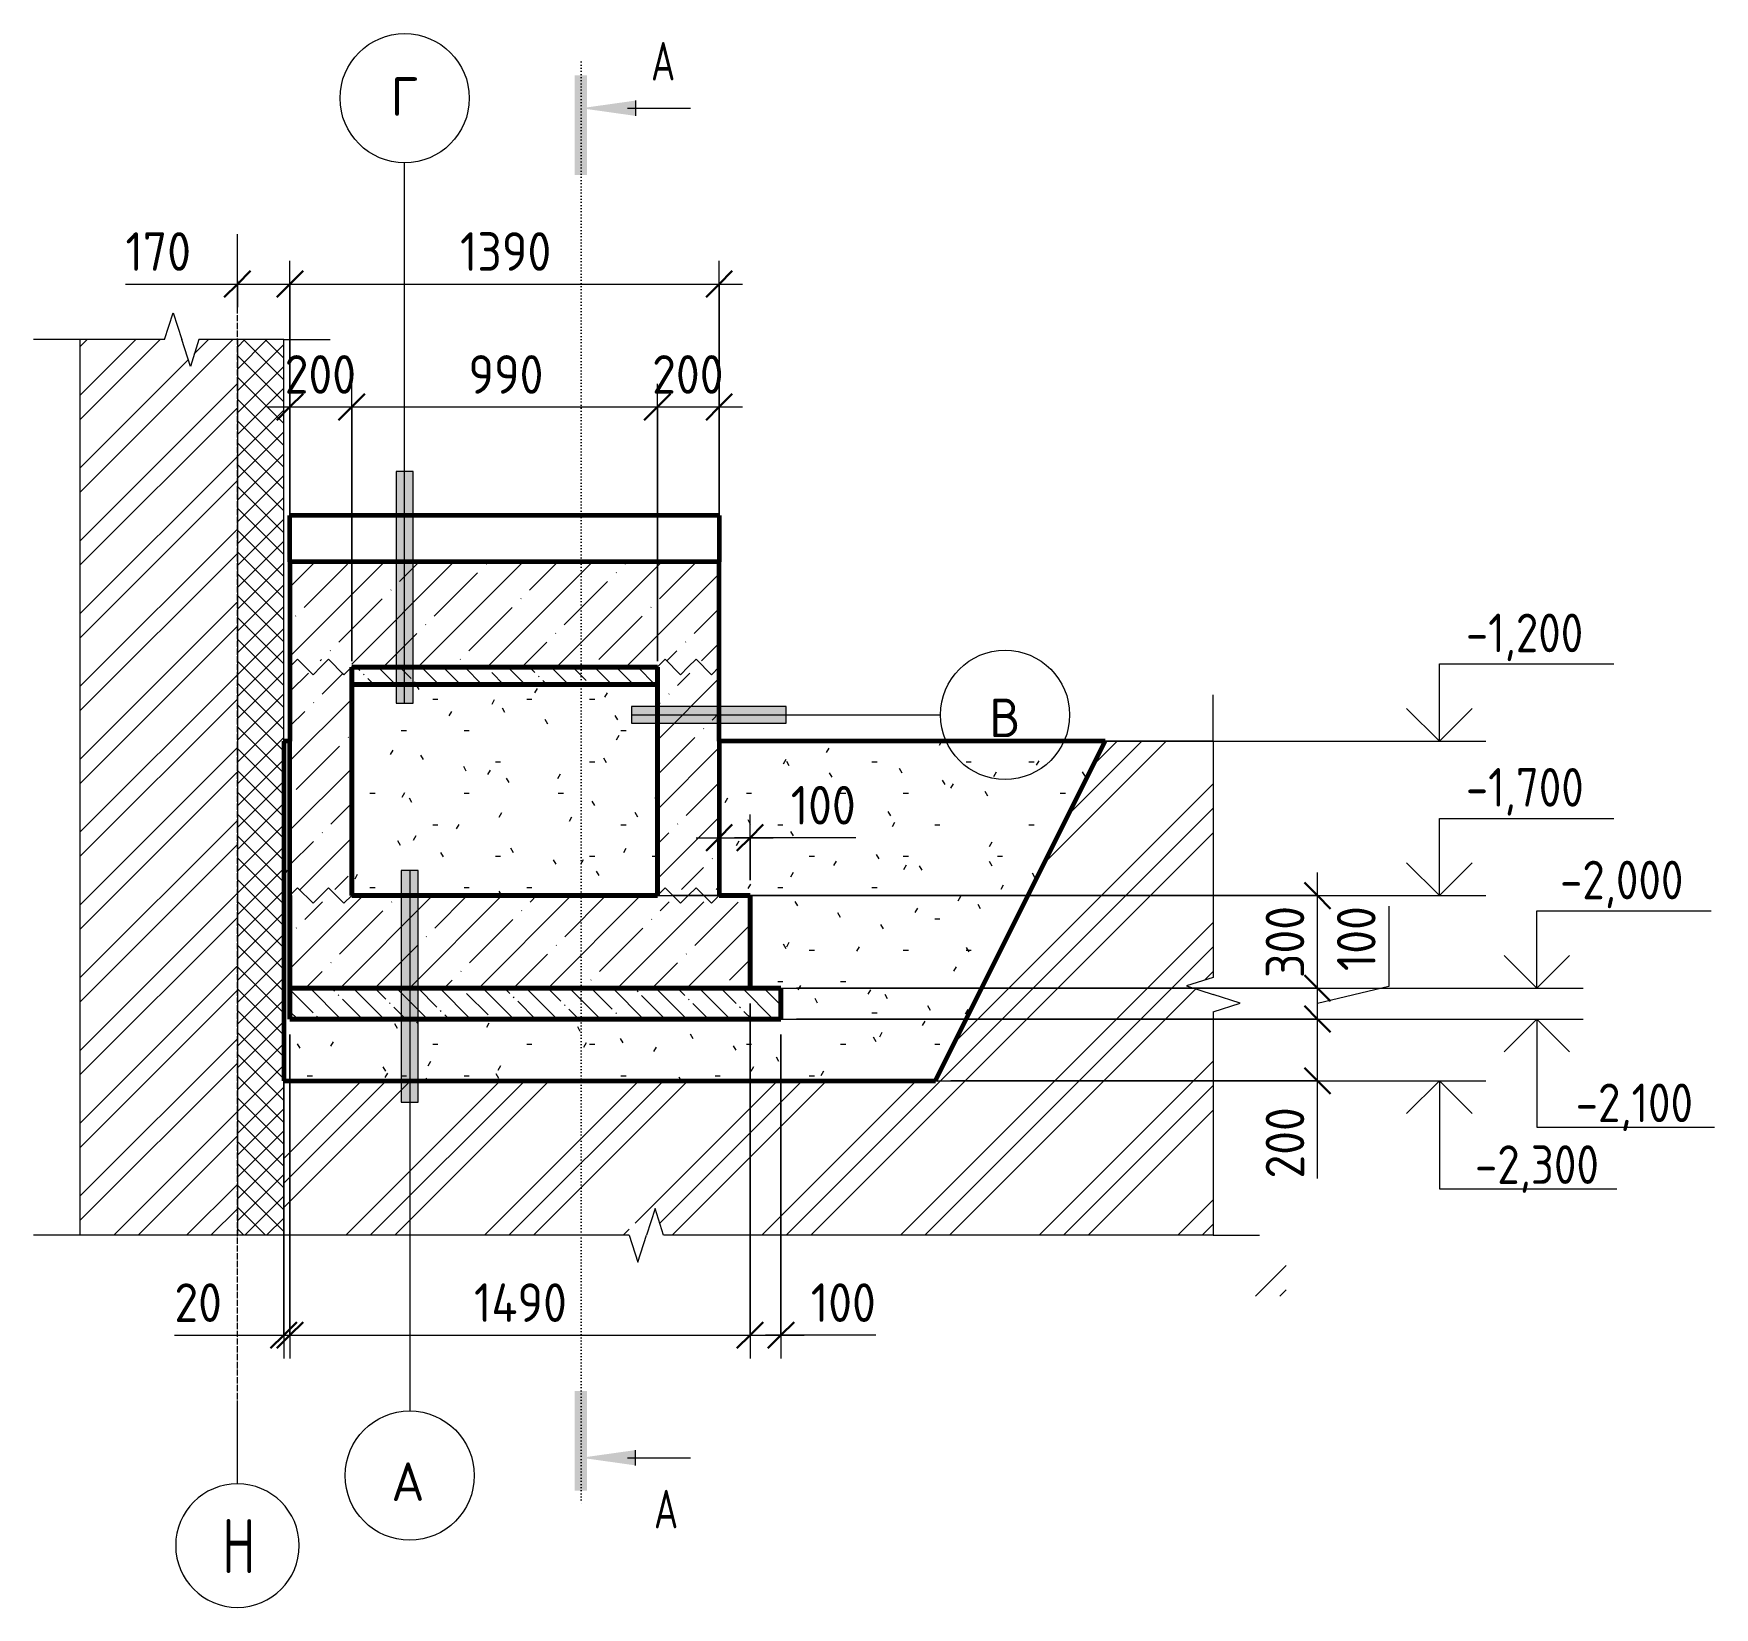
# Model space of a CAD drawing. Header units: millimetres. Extents: x 27128 to 91146, y -4112 to 79300.
# Drawn here: x 69782 to 75224, y -4005 to 1091 of the extents above; entities that cross this region are included whole.
import ezdxf

# ---------------------------------------------------------------- set-up
doc = ezdxf.new("R2010")
doc.units = ezdxf.units.MM
doc.linetypes.add('02 Штрихпунктирная _20 мм_', pattern=[25, 20, -2.5, 0, -2.5])
doc.linetypes.add('04 Пунктир 10мм', pattern=[10, 0, -10])
for name, color, linetype, lineweight in [('AA_Dim', 7, 'Continuous', 9), ('AA_Dim-50', 7, 'Continuous', 9), ('AA_Oformlenie', 7, 'Continuous', 9), ('AA_Razrez', 7, 'Continuous', 9), ('AA_Vinoska', 7, 'Continuous', 9), ('AA_Visotnaya otmetka', 7, 'Continuous', 9), ('AF_Stena', 7, 'Continuous', 9), ('Оси', 7, 'Continuous', 9)]:
    doc.layers.add(name, color=color, linetype=linetype, lineweight=lineweight)
for name, color, linetype, lineweight, true_color in [('AF_Perekritie', 7, 'Continuous', 60, 0x006a35), ('AF_Perekritie_Грунт', 7, 'Continuous', 60, 0x006a35), ('AF_Perekritie_Опалубка', 7, 'Continuous', 60, 0x006a35), ('AF_Stena_Опалубка', 7, 'Continuous', 20, 0x0063c6), ('KR_Fundament', 7, 'Continuous', 20, 0x804000)]:
    doc.layers.add(name, color=color, linetype=linetype, lineweight=lineweight, true_color=true_color)
doc.styles.add('GOST Common_1', font='GOST_Common.ttf', dxfattribs={"height": 125})
doc.styles.add('ISOCPEUR', font='isocpeur.TTF', dxfattribs={"width": 0.7, "height": 125})
doc.styles.add('ISOCPEUR_1', font='isocpeur.TTF', dxfattribs={"width": 0.9, "height": 125})
doc.styles.add('ISOCPEUR_2', font='isocpeur.TTF', dxfattribs={"width": 0.85, "height": 125})
doc.styles.add('ISOCPEUR_3', font='isocpeur.TTF', dxfattribs={"width": 0.7, "height": 175})
doc.dimstyles.new('00_Точн_3_знака__прозр_', dxfattribs={"dimscale": 304.8, "dimtxt": 125.344371, "dimasz": 0.278871, "dimexe": 0.246063, "dimexo": 0.164042, "dimgap": 0.016404, "dimtad": 1, "dimdec": 3, "dimrnd": 0.001, "dimdsep": 46, "dimtxsty": 'ISOCPEUR_1', "dimblk1": 'OBLIQUE', "dimblk2": 'OBLIQUE', "dimsah": 1, "dimcen": 0.09, "dimdle": 0.246063, "dimazin": 0, "dimtfac": 1, "dimtdec": 4, "dimtix": 1, "dimtmove": 1, "dimatfit": 3, "dimfxl": 1, "dimtvp": 1, "dimtolj": 1, "dimtzin": 0, "dimlwd": 18, "dimlwe": 18, "dimarcsym": 2})
doc.dimstyles.new('00_Точн_3_знака__прозр__1', dxfattribs={"dimscale": 304.8, "dimtxt": 125.344371, "dimasz": 0.278871, "dimexe": 0.246063, "dimexo": 0.164042, "dimgap": 0.016404, "dimtad": 1, "dimdec": 3, "dimrnd": 0.001, "dimdsep": 46, "dimtxsty": 'ISOCPEUR_1', "dimblk1": 'OBLIQUE', "dimblk2": 'OBLIQUE', "dimsah": 1, "dimcen": 0.09, "dimdle": 0.246063, "dimazin": 0, "dimtfac": 1, "dimtdec": 4, "dimtix": 1, "dimtmove": 0, "dimatfit": 3, "dimfxl": 1, "dimtvp": 1, "dimtolj": 1, "dimtzin": 0, "dimlwd": 18, "dimlwe": 18, "dimarcsym": 2})
pattern_1 = [(45, (71276.76, -150), (-112.253, 112.253), []), (45, (71389.02, -150), (-112.253, 112.253), [198.438, -39.688, 1.676, -38.011])]
pattern_2 = [(135, (71276.76, -150), (-70.0036, -70.0036), [99, -16.5, 3.3, -16.5]), (135, (71276.76, -80.04), (-70.0036, -70.0036), [])]
pattern_3 = [(0, (71276.76, -150), (406.4, 101.6), [16.764, -288.036, 16.764, -288.036, -1625.6]), (0, (71276.76, -150), (406.4, 101.6), [-609.6, 16.764, -592.836, 16.764, -288.036, -711.2]), (0, (71276.76, -150), (406.4, 101.6), [-1524, 16.764, -186.436, 16.764, -491.236]), (120, (71429.16, -99.2), (-291.1882, 301.1527), [16.764, -288.036, 16.764, -288.036, -1625.6]), (120, (71429.16, -99.2), (-291.1882, 301.1527), [-609.6, 16.764, -592.836, 16.764, -288.036, -711.2]), (120, (71429.16, -99.2), (-291.1882, 301.1527), [-1524, 16.764, -186.436, 16.764, -491.236]), (240, (71479.96, 104), (-115.2118, -402.7527), [16.764, -288.036, 16.764, -288.036, -1625.6]), (240, (71479.96, 104), (-115.2118, -402.7527), [-609.6, 16.764, -592.836, 16.764, -288.036, -711.2]), (240, (71479.96, 104), (-115.2118, -402.7527), [-1524, 16.764, -186.436, 16.764, -491.236])]

# ---------------------------------------------------------------- blocks, each defined once
blk = doc.blocks.new('Ktcnybwf - Лестница-3686718-В-В Опл')
at = {"layer": 'AF_Perekritie', "lineweight": 9}
h = blk.add_hatch(dxfattribs=at)
h.set_pattern_fill('FP_10', style=0, pattern_type=2)
h.set_pattern_definition([(45, (77000.14, -150), (-112.253, 112.253), []), (45, (77112.4, -150), (-112.253, 112.253), [198.438, -39.688, 1.676, -38.011])])
h.paths.add_polyline_path([(76535, -960.8), (77525, -960.8), (77525, -940), (77725, -940), (77725, -620), (76335, -620), (76335, -940), (76535, -940)])
at = {"layer": 'AF_Perekritie'}
for p, q in [((76335, -620), (76335, -470)), ((77725, -470), (76335, -470)), ((77725, -470), (77725, -620)), ((76335, -620), (76335, -960.8)), ((77725, -620), (76335, -620)), ((77725, -620), (76335, -620)), ((77725, -960.8), (77725, -620)), ((76535, -960.8), (77525, -960.8))]:
    blk.add_line(p, q, dxfattribs=at)
blk = doc.blocks.new('011_ЛинияОбрыва _ЭлУзла_Линия_ - Тип 1-3697662-В-В Опл')
at = {"layer": 'AA_Oformlenie'}
for p, q in [((79325, -1200), (79325, -1965)), ((79325, -2076.3), (79325, -2800))]:
    blk.add_line(p, q, dxfattribs=at)
blk = doc.blocks.new('011_ЛинияОбрыва _ЭлУзла_Линия_ - Тип 1-3879947-В-В Опл')
at = {"layer": 'AA_Oformlenie'}
for p, q in [((77433.7, -2800), (75655, -2800)), ((79325, -2800), (77545, -2800))]:
    blk.add_line(p, q, dxfattribs=at)
blk = doc.blocks.new('011_ЛинияОбрыва _ЭлУзла_Линия_ - Тип 1-3696786-В-В Опл')
at = {"layer": 'AA_Oformlenie'}
for p, q in [((75928.7, 100), (75655, 100)), ((76315, 100), (76040, 100))]:
    blk.add_line(p, q, dxfattribs=at)
blk = doc.blocks.new('Последовательность узлов - 3мм масшт50 маскировка-904230-В-В Опл')
at = {"layer": 'AA_Oformlenie'}
for p, q in [((77525, -1700), (77550, -1675)), ((77600, -1725), (77550, -1675)), ((77625, -1700), (77650, -1675)), ((77700, -1725), (77650, -1675)), ((77625, -1700), (77600, -1725)), ((77725, -1700), (77700, -1725))]:
    blk.add_line(p, q, dxfattribs=at)
blk = doc.blocks.new('Разрез - Номер узла_ сзади-394133-В-В Опл')
at = {"layer": 'AA_Razrez'}
for points in [[(77257.5, 632.7), (77297.4, 632.7), (77297.4, 955.5), (77257.5, 955.5)], [(77454.3, 824.3), (77454.3, 874), (77277.7, 849.2)]]:
    blk.add_hatch(color=256, dxfattribs=at).paths.add_polyline_path(points)
for p, q in [((77454.3, 874), (77454.3, 824.3)), ((77427.7, 849.2), (77632.5, 849.2))]:
    blk.add_line(p, q, dxfattribs=at)
blk = doc.blocks.new('Разрез - Номер узла_ спереди-394134-В-В Опл')
at = {"layer": 'AA_Razrez'}
for points in [[(77257.5, -3303.9), (77297.4, -3303.9), (77297.4, -3626.7), (77257.5, -3626.7)], [(77454.3, -3495.5), (77454.3, -3545.1), (77277.7, -3520.3)]]:
    blk.add_hatch(color=256, dxfattribs=at).paths.add_polyline_path(points)
for p, q in [((77427.7, -3520.3), (77632.5, -3520.3)), ((77454.3, -3545.1), (77454.3, -3495.5))]:
    blk.add_line(p, q, dxfattribs=at)
blk = doc.blocks.new('DIMBLOCK53-В-В Опл')
at = {"layer": 'AA_Dim-50', "color": 30, "lineweight": 18, "true_color": 0xff8000, "transparency": 16777216}
for p, q in [((70611.6, -819.6), (70611.6, 355)), ((70079.1, 280), (70339.6, 280)), ((70339.6, 280), (70526.6, 280)), ((70366.6, 280), (70611.6, 280)), ((70441.6, 290.1), (70441.6, 205)), ((70441.6, 280), (70441.6, 290.1)), ((70611.6, 280), (70611.6, -819.6))]:
    blk.add_line(p, q, dxfattribs=at)
at = {"layer": 'AA_Dim-50', "color": 30, "lineweight": 30, "true_color": 0xff8000, "transparency": 16777216}
for p, q in [((70441.6, 280), (70399.1, 237.5)), ((70441.6, 280), (70484.1, 322.5)), ((70611.6, 280), (70569.1, 237.5)), ((70611.6, 280), (70654.1, 322.5))]:
    blk.add_line(p, q, dxfattribs=at)
at = {"layer": 'AA_Dim-50', "color": 0, "lineweight": 18, "transparency": 16777216, "insert": (70079.1, 447.8), "char_height": 125, "width": 252.581, "attachment_point": 1, "line_spacing_factor": 1.135194, "style": 'ISOCPEUR_1'}
blk.add_mtext('170', dxfattribs=at)
blk = doc.blocks.new('_Oblique')
at = {"color": 0, "linetype": 'ByBlock', "lineweight": -2}
blk.add_line((-0.5, -0.5), (0.5, 0.5), dxfattribs=at)
blk = doc.blocks.new('DIMBLOCK54-В-В Опл')
at = {"layer": 'AA_Dim-50', "color": 30, "lineweight": 18, "true_color": 0xff8000, "transparency": 16777216}
for p, q in [((70611.6, -819.6), (70611.6, 355)), ((72001.6, -819.6), (72001.6, 355)), ((70611.6, 280), (72076.6, 280)), ((70611.6, 280), (70611.6, -819.6)), ((72001.6, 280), (72001.6, -819.6))]:
    blk.add_line(p, q, dxfattribs=at)
at = {"layer": 'AA_Dim-50', "color": 30, "lineweight": 30, "true_color": 0xff8000, "transparency": 16777216}
for p, q in [((70611.6, 280), (70569.1, 237.5)), ((70611.6, 280), (70654.1, 322.5)), ((72001.6, 280), (71959.1, 237.5)), ((72001.6, 280), (72044.1, 322.5))]:
    blk.add_line(p, q, dxfattribs=at)
at = {"layer": 'AA_Dim-50', "color": 0, "lineweight": 18, "transparency": 16777216, "insert": (71162.4, 447.8), "char_height": 125, "width": 346.234, "attachment_point": 1, "line_spacing_factor": 1.135194, "style": 'ISOCPEUR_1'}
blk.add_mtext('1390', dxfattribs=at)
blk = doc.blocks.new('Высотные отметки - Стрелка вниз высокая-400290-В-В Опл')
at = {"layer": 'AA_Vinoska'}
for p, q in [((79907, -2300), (80207, -2300)), ((80057, -2300), (79951, -2406.1)), ((80057, -2300), (80057, -2650)), ((80057, -2300), (80163.1, -2406.1)), ((80057, -2650), (80632, -2650))]:
    blk.add_line(p, q, dxfattribs=at)
blk = doc.blocks.new('DIMBLOCK55-В-В Опл')
at = {"layer": 'AA_Dim-50', "color": 30, "lineweight": 30, "true_color": 0xff8000, "transparency": 16777216}
for p, q in [((73939.1, -2100), (73896.6, -2057.5)), ((73939.1, -2100), (73981.6, -2142.5)), ((73939.1, -2300), (73896.6, -2257.5)), ((73939.1, -2300), (73981.6, -2342.5))]:
    blk.add_line(p, q, dxfattribs=at)
at = {"layer": 'AA_Dim-50', "color": 30, "lineweight": 18, "true_color": 0xff8000, "transparency": 16777216}
for p, q in [((72251.6, -2100), (74014.1, -2100)), ((73939.1, -2100), (72251.6, -2100)), ((73939.1, -2375), (73939.1, -2100)), ((73939.1, -2332.2), (73939.1, -2200)), ((72751.6, -2300), (74014.1, -2300)), ((73939.1, -2300), (72751.6, -2300)), ((73939.1, -2616.3), (73939.1, -2332.2))]:
    blk.add_line(p, q, dxfattribs=at)
at = {"layer": 'AA_Dim-50', "color": 0, "lineweight": 18, "transparency": 16777216, "insert": (73771.2, -2616.3), "char_height": 125, "width": 280.961, "attachment_point": 1, "rotation": 90, "line_spacing_factor": 1.135194, "style": 'ISOCPEUR_1'}
blk.add_mtext('200', dxfattribs=at)
blk = doc.blocks.new('DIMBLOCK56-В-В Опл')
at = {"layer": 'AA_Dim-50', "color": 30, "lineweight": 18, "true_color": 0xff8000, "transparency": 16777216}
for p, q in [((74170, -1734.3), (74170, -1994.8)), ((72251.6, -2000), (74014.1, -2000)), ((73939.1, -2000), (72251.6, -2000)), ((74170, -1994.8), (73939.1, -2050)), ((73939.1, -2100), (73939.1, -2000)), ((72251.6, -2100), (74014.1, -2100)), ((73939.1, -2100), (72251.6, -2100))]:
    blk.add_line(p, q, dxfattribs=at)
at = {"layer": 'AA_Dim-50', "color": 30, "lineweight": 30, "true_color": 0xff8000, "transparency": 16777216}
for p, q in [((73939.1, -2000), (73896.6, -1957.5)), ((73939.1, -2000), (73981.6, -2042.5)), ((73939.1, -2100), (73896.6, -2057.5)), ((73939.1, -2100), (73981.6, -2142.5))]:
    blk.add_line(p, q, dxfattribs=at)
at = {"layer": 'AA_Dim-50', "color": 0, "lineweight": 18, "transparency": 16777216, "insert": (74002.1, -1944.8), "char_height": 125, "width": 252.581, "attachment_point": 1, "rotation": 90, "line_spacing_factor": 1.135194, "style": 'ISOCPEUR_1'}
blk.add_mtext('100', dxfattribs=at)
blk = doc.blocks.new('DIMBLOCK57-В-В Опл')
at = {"layer": 'AA_Dim-50', "color": 30, "lineweight": 18, "true_color": 0xff8000, "transparency": 16777216}
for p, q in [((73939.1, -2000), (73939.1, -1625)), ((71851.6, -1700), (74014.1, -1700)), ((73939.1, -1700), (71851.6, -1700)), ((72251.6, -2000), (74014.1, -2000)), ((73939.1, -2000), (72251.6, -2000))]:
    blk.add_line(p, q, dxfattribs=at)
at = {"layer": 'AA_Dim-50', "color": 30, "lineweight": 30, "true_color": 0xff8000, "transparency": 16777216}
for p, q in [((73939.1, -1700), (73896.6, -1657.5)), ((73939.1, -1700), (73981.6, -1742.5)), ((73939.1, -2000), (73896.6, -1957.5)), ((73939.1, -2000), (73981.6, -2042.5))]:
    blk.add_line(p, q, dxfattribs=at)
at = {"layer": 'AA_Dim-50', "color": 0, "lineweight": 18, "transparency": 16777216, "insert": (73771.2, -1967.1), "char_height": 125, "width": 280.961, "attachment_point": 1, "rotation": 90, "line_spacing_factor": 1.135194, "style": 'ISOCPEUR_1'}
blk.add_mtext('300', dxfattribs=at)
blk = doc.blocks.new('DIMBLOCK58-В-В Опл')
at = {"layer": 'AA_Dim-50', "color": 30, "lineweight": 18, "true_color": 0xff8000, "transparency": 16777216}
for p, q in [((72101.6, -2050), (72101.6, -3198.5)), ((72101.6, -3123.5), (72101.6, -2050)), ((70611.6, -2150), (70611.6, -3198.5)), ((70611.6, -3123.5), (70611.6, -2150)), ((70536.6, -3123.5), (72101.6, -3123.5))]:
    blk.add_line(p, q, dxfattribs=at)
at = {"layer": 'AA_Dim-50', "color": 30, "lineweight": 30, "true_color": 0xff8000, "transparency": 16777216}
for p, q in [((70611.6, -3123.5), (70654.1, -3081)), ((72101.6, -3123.5), (72144.1, -3081)), ((70611.6, -3123.5), (70569.1, -3166)), ((72101.6, -3123.5), (72059.1, -3166))]:
    blk.add_line(p, q, dxfattribs=at)
at = {"layer": 'AA_Dim-50', "color": 0, "lineweight": 18, "transparency": 16777216, "insert": (71207.6, -2955.6), "char_height": 125, "width": 357.586, "attachment_point": 1, "line_spacing_factor": 1.135194, "style": 'ISOCPEUR_1'}
blk.add_mtext('1490', dxfattribs=at)
blk = doc.blocks.new('DIMBLOCK59-В-В Опл')
at = {"layer": 'AA_Dim-50', "color": 30, "lineweight": 18, "true_color": 0xff8000, "transparency": 16777216}
for p, q in [((72101.6, -2050), (72101.6, -3198.5)), ((72101.6, -3123.5), (72101.6, -2050)), ((72201.6, -2150), (72201.6, -3198.5)), ((72201.6, -3123.5), (72201.6, -2150)), ((72101.6, -3123.5), (72276.6, -3123.5)), ((72248.3, -3123.5), (72151.6, -3123.5)), ((72508.8, -3123.5), (72248.3, -3123.5))]:
    blk.add_line(p, q, dxfattribs=at)
at = {"layer": 'AA_Dim-50', "color": 30, "lineweight": 30, "true_color": 0xff8000, "transparency": 16777216}
for p, q in [((72101.6, -3123.5), (72144.1, -3081)), ((72201.6, -3123.5), (72244.1, -3081)), ((72101.6, -3123.5), (72059.1, -3166)), ((72201.6, -3123.5), (72159.1, -3166))]:
    blk.add_line(p, q, dxfattribs=at)
at = {"layer": 'AA_Dim-50', "color": 0, "lineweight": 18, "transparency": 16777216, "insert": (72298.3, -2955.6), "char_height": 125, "width": 252.581, "attachment_point": 1, "line_spacing_factor": 1.135194, "style": 'ISOCPEUR_1'}
blk.add_mtext('100', dxfattribs=at)
blk = doc.blocks.new('DIMBLOCK60-В-В Опл')
at = {"layer": 'AA_Dim-50', "color": 30, "lineweight": 18, "true_color": 0xff8000, "transparency": 16777216}
for p, q in [((70611.6, -220), (70611.6, -43)), ((70811.6, -940.6), (70811.6, -43)), ((70536.6, -118), (70811.6, -118)), ((70611.6, -118), (70611.6, -220)), ((70811.6, -118), (70811.6, -940.6))]:
    blk.add_line(p, q, dxfattribs=at)
at = {"layer": 'AA_Dim-50', "color": 30, "lineweight": 30, "true_color": 0xff8000, "transparency": 16777216}
for p, q in [((70611.6, -118), (70654.1, -75.5)), ((70811.6, -118), (70854.1, -75.5)), ((70611.6, -118), (70569.1, -160.5)), ((70811.6, -118), (70769.1, -160.5))]:
    blk.add_line(p, q, dxfattribs=at)
at = {"layer": 'AA_Dim-50', "color": 0, "lineweight": 18, "transparency": 16777216, "insert": (70594.6, 49.8), "char_height": 125, "width": 280.961, "attachment_point": 1, "line_spacing_factor": 1.135194, "style": 'ISOCPEUR_1'}
blk.add_mtext('200', dxfattribs=at)
blk = doc.blocks.new('DIMBLOCK61-В-В Опл')
at = {"layer": 'AA_Dim-50', "color": 30, "lineweight": 18, "true_color": 0xff8000, "transparency": 16777216}
for p, q in [((70811.6, -940.6), (70811.6, -43)), ((71801.6, -940.6), (71801.6, -43)), ((70811.6, -118), (71801.6, -118)), ((70811.6, -118), (70811.6, -940.6)), ((71801.6, -118), (71801.6, -940.6))]:
    blk.add_line(p, q, dxfattribs=at)
at = {"layer": 'AA_Dim-50', "color": 30, "lineweight": 30, "true_color": 0xff8000, "transparency": 16777216}
for p, q in [((70811.6, -118), (70854.1, -75.5)), ((71801.6, -118), (71844.1, -75.5)), ((70811.6, -118), (70769.1, -160.5)), ((71801.6, -118), (71759.1, -160.5))]:
    blk.add_line(p, q, dxfattribs=at)
at = {"layer": 'AA_Dim-50', "color": 0, "lineweight": 18, "transparency": 16777216, "insert": (71189.6, 49.8), "char_height": 125, "width": 280.961, "attachment_point": 1, "line_spacing_factor": 1.135194, "style": 'ISOCPEUR_1'}
blk.add_mtext('990', dxfattribs=at)
blk = doc.blocks.new('DIMBLOCK62-В-В Опл')
at = {"layer": 'AA_Dim-50', "color": 30, "lineweight": 18, "true_color": 0xff8000, "transparency": 16777216}
for p, q in [((71801.6, -940.6), (71801.6, -43)), ((72001.6, -220), (72001.6, -43)), ((71801.6, -118), (72076.6, -118)), ((71801.6, -118), (71801.6, -940.6)), ((72001.6, -118), (72001.6, -220))]:
    blk.add_line(p, q, dxfattribs=at)
at = {"layer": 'AA_Dim-50', "color": 30, "lineweight": 30, "true_color": 0xff8000, "transparency": 16777216}
for p, q in [((71801.6, -118), (71844.1, -75.5)), ((72001.6, -118), (72044.1, -75.5)), ((71801.6, -118), (71759.1, -160.5)), ((72001.6, -118), (71959.1, -160.5))]:
    blk.add_line(p, q, dxfattribs=at)
at = {"layer": 'AA_Dim-50', "color": 0, "lineweight": 18, "transparency": 16777216, "insert": (71784.6, 49.8), "char_height": 125, "width": 280.961, "attachment_point": 1, "line_spacing_factor": 1.135194, "style": 'ISOCPEUR_1'}
blk.add_mtext('200', dxfattribs=at)
blk = doc.blocks.new('DIMBLOCK63-В-В Опл')
at = {"layer": 'AA_Dim-50', "color": 30, "lineweight": 18, "true_color": 0xff8000, "transparency": 16777216}
for p, q in [((70611.6, -2150), (70611.6, -3198.5)), ((70611.6, -3123.5), (70611.6, -2150)), ((70591.6, -2350), (70591.6, -3198.5)), ((70591.6, -3123.5), (70591.6, -2350)), ((70237.4, -3123.5), (70443.5, -3123.5)), ((70443.5, -3123.5), (70601.6, -3123.5)), ((70516.6, -3123.5), (70686.6, -3123.5))]:
    blk.add_line(p, q, dxfattribs=at)
at = {"layer": 'AA_Dim-50', "color": 30, "lineweight": 30, "true_color": 0xff8000, "transparency": 16777216}
for p, q in [((70591.6, -3123.5), (70634.1, -3081)), ((70611.6, -3123.5), (70654.1, -3081)), ((70591.6, -3123.5), (70549.1, -3166)), ((70611.6, -3123.5), (70569.1, -3166))]:
    blk.add_line(p, q, dxfattribs=at)
at = {"layer": 'AA_Dim-50', "color": 0, "lineweight": 18, "transparency": 16777216, "insert": (70237.4, -2955.6), "char_height": 125, "width": 187.307, "attachment_point": 1, "line_spacing_factor": 1.135194, "style": 'ISOCPEUR_1'}
blk.add_mtext('20', dxfattribs=at)
blk = doc.blocks.new('Высотные отметки - Стрелка вверх-400292-В-В Опл')
at = {"layer": 'AA_Vinoska'}
for p, q in [((80057, -950), (80622, -950)), ((80057, -1200), (80057, -950)), ((80057, -1200), (79951, -1093.9)), ((80057, -1200), (80163.1, -1093.9)), ((79907, -1200), (80207, -1200))]:
    blk.add_line(p, q, dxfattribs=at)
blk = doc.blocks.new('010_Флажок только номер _ТиповАннот_ - Узел А-3714372-В-В Опл')
at = {"layer": 'AA_Vinoska'}
blk.add_hatch(color=256, dxfattribs=at).paths.add_polyline_path([(76695.3, -2369), (76695.3, -1619), (76750.3, -1619), (76750.3, -2369)])
for p, q in [((76750.3, -1619), (76695.3, -1619)), ((76695.3, -1619), (76695.3, -2369)), ((76722.8, -1619), (76722.8, -3369)), ((76750.3, -2369), (76750.3, -1619)), ((76695.3, -2369), (76750.3, -2369))]:
    blk.add_line(p, q, dxfattribs=at)
blk.add_circle((76722.8, -3578), 209.1, dxfattribs=at)
blk = doc.blocks.new('010_Флажок только номер _ТиповАннот_ - Узел В-3858277-В-В Опл')
at = {"layer": 'AA_Vinoska'}
blk.add_hatch(color=256, dxfattribs=at).paths.add_polyline_path([(77941.4, -1142.4), (77441.4, -1142.4), (77441.4, -1087.4), (77941.4, -1087.4)])
for p, q in [((77941.4, -1087.4), (77441.4, -1087.4)), ((77441.4, -1087.4), (77441.4, -1142.4)), ((77941.4, -1142.4), (77941.4, -1087.4)), ((77441.4, -1114.9), (78441.4, -1114.9)), ((77441.4, -1142.4), (77941.4, -1142.4))]:
    blk.add_line(p, q, dxfattribs=at)
blk.add_circle((78650.5, -1114.9), 209.1, dxfattribs=at)
blk = doc.blocks.new('010_Флажок только номер _ТиповАннот_ - Узел Г-3715276-В-В Опл')
at = {"layer": 'AA_Vinoska'}
blk.add_hatch(color=256, dxfattribs=at).paths.add_polyline_path([(76734, -327.4), (76734, -1077.4), (76679, -1077.4), (76679, -327.4)])
for p, q in [((76706.5, -1077.4), (76706.5, 672.6)), ((76734, -327.4), (76679, -327.4)), ((76679, -327.4), (76679, -1077.4)), ((76734, -1077.4), (76734, -327.4)), ((76679, -1077.4), (76734, -1077.4))]:
    blk.add_line(p, q, dxfattribs=at)
blk.add_circle((76706.5, 881.7), 209.1, dxfattribs=at)
blk = doc.blocks.new('DIMBLOCK64-В-В Опл')
at = {"layer": 'AA_Dim-50', "color": 30, "lineweight": 18, "true_color": 0xff8000, "transparency": 16777216}
for p, q in [((72101.6, -1650), (72101.6, -1437.9)), ((71926.6, -1512.9), (72176.6, -1512.9)), ((72001.6, -1502.8), (72001.6, -1587.9)), ((72001.6, -1512.9), (72001.6, -1502.8)), ((72183.3, -1512.9), (72051.6, -1512.9)), ((72101.6, -1512.9), (72101.6, -1650)), ((72443.8, -1512.9), (72183.3, -1512.9))]:
    blk.add_line(p, q, dxfattribs=at)
at = {"layer": 'AA_Dim-50', "color": 30, "lineweight": 30, "true_color": 0xff8000, "transparency": 16777216}
for p, q in [((72001.6, -1512.9), (71959.1, -1555.4)), ((72001.6, -1512.9), (72044.1, -1470.4)), ((72101.6, -1512.9), (72059.1, -1555.4)), ((72101.6, -1512.9), (72144.1, -1470.4))]:
    blk.add_line(p, q, dxfattribs=at)
at = {"layer": 'AA_Dim-50', "color": 0, "lineweight": 18, "transparency": 16777216, "insert": (72233.3, -1345.1), "char_height": 125, "width": 252.581, "attachment_point": 1, "line_spacing_factor": 1.135194, "style": 'ISOCPEUR_1'}
blk.add_mtext('100', dxfattribs=at)
blk = doc.blocks.new('Ось сетки - d_4мм-2765513-В-В Опл')
at = {"layer": 'Оси', "color": 12, "true_color": 0xc80000}
for start, end in [(0, 180), (0, 180), (180, 360), (180, 360)]:
    blk.add_arc((76165, -3804.8), 200, start, end, dxfattribs=at)

msp = doc.modelspace()

# ---------------------------------------------------------------- hatches: boundary and pattern name
at = {"layer": 'AF_Perekritie', "lineweight": 9}
h = msp.add_hatch(dxfattribs=at)
h.set_pattern_fill('FP_12', style=0, pattern_type=2)
h.set_pattern_definition(pattern_2)
h.paths.add_polyline_path([(70811.6248, -1016.7432), (71801.6248, -1016.7432), (71801.6248, -960.8416), (70811.6248, -960.8416), (70811.6248, -980)])
h = msp.add_hatch(dxfattribs=at)
h.set_pattern_fill('FP_11', style=0, pattern_type=2)
h.set_pattern_definition([(45, (71276.76, -150), (-224.506, 224.506), []), (45, (71356.14, -150), (0, 449.013), []), (45, (71197.4, -150), (0, 449.013), [])])
h.paths.add_polyline_path([(73651.6248, -2997.3381), (73837.9181, -2997.3381), (73837.9181, -2890), (73651.6248, -2890)])
h.paths.add_polyline_path([(73601.6248, -2800), (73601.6248, -2076.3087), (73562.3721, -2076.3087), (73562.3721, -2020), (73601.6248, -2020), (73515.0223, -1992.5), (73601.6248, -1965), (73601.6248, -1200), (73251.6248, -1200), (72701.6248, -2300), (70591.6248, -2300), (70591.6248, -2800), (71710.3162, -2800), (71710.3162, -2760.7473), (71766.6248, -2760.7473), (71766.6248, -2800), (71794.1248, -2713.3975), (71821.6248, -2800), (73562.3721, -2800)])
h = msp.add_hatch(dxfattribs=at)
h.set_pattern_fill('FP_10', style=0, pattern_type=2)
h.set_pattern_definition(pattern_1)
h.paths.add_polyline_path([(70811.6248, -2000), (72101.6248, -2000), (72101.6248, -1700), (72001.6248, -1700), (72001.6248, -1720), (71801.6248, -1720), (71801.6248, -1700), (70811.6248, -1700), (70811.6248, -1720), (70611.6248, -1720), (70611.6248, -2000), (70711.6248, -2000)])
h = msp.add_hatch(dxfattribs=at)
h.set_pattern_fill('FP_12', style=0, pattern_type=2)
h.set_pattern_definition(pattern_2)
h.paths.add_polyline_path([(71572.0467, -2100), (72201.6248, -2100), (72201.6248, -2000), (70611.6248, -2000), (70611.6248, -2100)])
at = {"layer": 'AF_Stena'}
h = msp.add_hatch(dxfattribs=at)
h.set_pattern_fill('FP_8', color=256, style=0, pattern_type=2)
h.set_pattern_definition([(45, (71276.76, -150), (-117.866, 117.866), []), (45, (71355.34, -150), (-117.866, 117.866), [])])
h.paths.add_polyline_path([(70261.6248, -2800), (70441.6248, -2800), (70441.6248, 100), (70316.6248, 100), (70289.1248, 13.3975), (70261.6248, 100), (70261.6248, 60.7473), (70205.3162, 60.7473), (70205.3162, 100), (69931.6248, 100), (69931.6248, -2800)])
h = msp.add_hatch(dxfattribs=at)
h.set_pattern_fill('FP_9', color=256, style=0, pattern_type=2)
h.set_pattern_definition([(45, (71276.765, -150), (-35.3553, 35.3553), []), (135, (71276.765, -150), (-35.3553, -35.3553), [])])
h.paths.add_polyline_path([(70591.6248, -2800), (70591.6248, 100), (70441.6248, 100), (70441.6248, -2800)])
h = msp.add_hatch(dxfattribs=at)
h.set_pattern_fill('FP_10', color=256, style=0, pattern_type=2)
h.set_pattern_definition(pattern_1)
h.paths.add_polyline_path([(70711.6248, -1680), (70811.6248, -1680), (70811.6248, -980), (70611.6248, -980), (70611.6248, -1680)])
h = msp.add_hatch(dxfattribs=at)
h.set_pattern_fill('FP_10', color=256, style=0, pattern_type=2)
h.set_pattern_definition(pattern_1)
h.paths.add_polyline_path([(71809.6248, -1680), (72001.6248, -1680), (72001.6248, -980), (71801.6248, -980), (71801.6248, -1680)])
at = {"layer": 'KR_Fundament', "lineweight": 9}
h = msp.add_hatch(dxfattribs=at)
h.set_pattern_fill('FP_13', style=0, pattern_type=2)
h.set_pattern_definition(pattern_3)
h.paths.add_polyline_path([(71801.6248, -1700), (71801.6248, -1016.7476), (70811.6248, -1016.7476), (70811.6248, -1700), (71572.0467, -1700)])
h = msp.add_hatch(dxfattribs=at)
h.set_pattern_fill('FP_13', style=0, pattern_type=2)
h.set_pattern_definition(pattern_3)
h.paths.add_polyline_path([(72701.6248, -2300), (73251.6248, -1200), (72001.6248, -1200), (72001.6248, -1700), (72101.6248, -1700), (72101.6248, -2000), (72201.6248, -2000), (72201.6248, -2100), (70611.6248, -2100), (70611.6248, -1200), (70591.6248, -1200), (70591.6248, -2300), (71572.0467, -2300)])

# ---------------------------------------------------------------- linework, layer by layer
at = {"layer": 'AA_Razrez', "color": 7, "linetype": '04 Пунктир 10мм', "true_color": 0xffffff}
msp.add_line((71554.3002, 999.159), (71554.3002, -3670.3162), dxfattribs=at)
at = {"layer": 'AA_Vinoska'}
for p, q in [((70205.3162, 100), (70233.4705, 186.6501)), ((70233.4705, 186.6501), (70261.6248, 100)), ((69931.6248, 100), (69781.6248, 100)), ((70289.1248, 13.3975), (70261.6248, 100)), ((70316.6248, 100), (70289.1248, 13.3975)), ((70591.6248, 100), (70741.6248, 100)), ((73601.6248, -1200), (73601.6248, -1050)), ((73601.6248, -1965), (73515.0223, -1992.5)), ((73515.0223, -1992.5), (73601.6248, -2020)), ((73688.275, -2048.1543), (73601.6248, -2020)), ((73601.6248, -2076.3087), (73688.275, -2048.1543)), ((71794.1248, -2713.3975), (71766.6248, -2800)), ((71821.6248, -2800), (71794.1248, -2713.3975)), ((69931.6248, -2800), (69781.6248, -2800)), ((71710.3162, -2800), (71738.4705, -2886.6501)), ((71738.4705, -2886.6501), (71766.6248, -2800)), ((73601.6248, -2800), (73751.6248, -2800))]:
    msp.add_line(p, q, dxfattribs=at)
at = {"layer": 'AA_Visotnaya otmetka', "color": 92, "true_color": 0x00cc00}
for p, q in [((73154.4981, -1200), (74242.9634, -1200)), ((74242.9634, -1200), (74333.6688, -1200)), ((71495.1754, -1700), (74181.4125, -1700)), ((74181.4125, -1700), (74333.6688, -1700)), ((71968.3662, -2000), (74263.0869, -2000)), ((74263.0869, -2000), (74649.1656, -2000))]:
    msp.add_line(p, q, dxfattribs=at)
at = {"layer": 'AA_Visotnaya otmetka'}
for p, q in [((71875.9248, -2100), (74110.8306, -2100)), ((74110.8306, -2100), (74649.1656, -2100)), ((71946.1231, -2300), (73985.8214, -2300)), ((73985.8214, -2300), (74333.6688, -2300))]:
    msp.add_line(p, q, dxfattribs=at)
at = {"layer": 'AF_Perekritie_Грунт', "lineweight": 20}
for p, q in [((73251.6248, -1200), (72701.6248, -2300)), ((73601.6248, -1200), (73251.6248, -1200)), ((72701.6248, -2300), (70591.6248, -2300)), ((70591.6248, -2300), (70591.6248, -2800))]:
    msp.add_line(p, q, dxfattribs=at)
at = {"layer": 'AF_Stena_Опалубка'}
for p, q in [((69931.6248, 100), (69931.6248, -2800)), ((70591.6248, -2800), (70591.6248, 100)), ((70611.6248, -960.8459), (70611.6248, -694.7548)), ((72001.6248, -694.7548), (72001.6248, -960.8459)), ((70611.6248, -1200), (70611.6248, -1700)), ((72001.6248, -1700), (72001.6248, -1200))]:
    msp.add_line(p, q, dxfattribs=at)
at = {"layer": 'AF_Stena_Опалубка', "color": 7}
msp.add_line((70441.6248, 100), (70441.6248, -2800), dxfattribs=at)
at = {"layer": 'AF_Stena_Опалубка', "lineweight": 60}
for p, q in [((70611.6248, -960.8459), (70611.6248, -1200)), ((70811.6248, -1700), (70811.6248, -960.8459)), ((71801.6248, -960.8459), (71801.6248, -1700)), ((72001.6248, -1200), (72001.6248, -960.8459))]:
    msp.add_line(p, q, dxfattribs=at)
at = {"layer": 'KR_Fundament', "lineweight": 60}
for p, q in [((71801.6248, -960.8416), (70811.6248, -960.8416)), ((70811.6248, -960.8416), (70811.6248, -1016.7432)), ((71801.6248, -1016.7432), (71801.6248, -960.8416)), ((70811.6248, -1016.7432), (71801.6248, -1016.7432)), ((71801.6248, -1016.7476), (70811.6248, -1016.7476)), ((70811.6248, -1016.7476), (70811.6248, -1700)), ((71801.6248, -1700), (71801.6248, -1016.7476)), ((70611.6248, -1200), (70591.6248, -1200)), ((70591.6248, -1200), (70591.6248, -2300)), ((70611.6248, -2100), (70611.6248, -1200)), ((73251.6248, -1200), (72001.6248, -1200)), ((72001.6248, -1200), (72001.6248, -1700)), ((72701.6248, -2300), (73251.6248, -1200)), ((70611.6248, -1700), (70611.6248, -2000)), ((71801.6248, -1700), (70811.6248, -1700)), ((70811.6248, -1700), (71801.6248, -1700)), ((72101.6248, -1700), (72001.6248, -1700)), ((72001.6248, -1700), (72101.6248, -1700)), ((72101.6248, -2000), (72101.6248, -1700)), ((72101.6248, -1700), (72101.6248, -2000)), ((70611.6248, -2000), (72101.6248, -2000)), ((72201.6248, -2000), (70611.6248, -2000)), ((70611.6248, -2000), (70611.6248, -2100)), ((72101.6248, -2000), (72201.6248, -2000)), ((72201.6248, -2100), (72201.6248, -2000)), ((72201.6248, -2000), (72201.6248, -2100)), ((70611.6248, -2100), (72201.6248, -2100)), ((72201.6248, -2100), (70611.6248, -2100)), ((70591.6248, -2300), (72701.6248, -2300))]:
    msp.add_line(p, q, dxfattribs=at)
at = {"layer": 'KR_Fundament'}
for p, q in [((70811.6248, -1016.7476), (70811.6248, -960.8459)), ((71801.6248, -960.8459), (71801.6248, -1016.7476))]:
    msp.add_line(p, q, dxfattribs=at)
at = {"layer": 'Оси'}
for p, q in [((70441.6248, 191.8629), (70441.6248, 441.8629)), ((70441.6248, -3604.8), (70441.6248, -3354.8))]:
    msp.add_line(p, q, dxfattribs=at)
at = {"layer": 'Оси', "linetype": '02 Штрихпунктирная _20 мм_'}
msp.add_line((70441.6248, -3354.8), (70441.6248, 191.8629), dxfattribs=at)

# ---------------------------------------------------------------- block references
at = {"layer": 'AA_Oformlenie'}
for name, p in [('011_ЛинияОбрыва _ЭлУзла_Линия_ - Тип 1-3696786-В-В Опл', (-5723.3752, 0)), ('Последовательность узлов - 3мм масшт50 маскировка-904230-В-В Опл', (-6913.3752, 740)), ('Последовательность узлов - 3мм масшт50 маскировка-904230-В-В Опл', (-5723.3752, 740)), ('011_ЛинияОбрыва _ЭлУзла_Линия_ - Тип 1-3697662-В-В Опл', (-5723.3752, 0)), ('Последовательность узлов - 3мм масшт50 маскировка-904230-В-В Опл', (-6913.3752, 0)), ('Последовательность узлов - 3мм масшт50 маскировка-904230-В-В Опл', (-5723.3752, 0)), ('011_ЛинияОбрыва _ЭлУзла_Линия_ - Тип 1-3879947-В-В Опл', (-5723.3752, 0))]:
    msp.add_blockref(name, p, dxfattribs=at)
at = {"layer": 'AA_Razrez'}
for name in ['Разрез - Номер узла_ сзади-394133-В-В Опл', 'Разрез - Номер узла_ спереди-394134-В-В Опл']:
    msp.add_blockref(name, (-5723.3752, 0), dxfattribs=at)
at = {"layer": 'AA_Vinoska'}
for name in ['010_Флажок только номер _ТиповАннот_ - Узел Г-3715276-В-В Опл', '010_Флажок только номер _ТиповАннот_ - Узел В-3858277-В-В Опл', 'Высотные отметки - Стрелка вверх-400292-В-В Опл', '010_Флажок только номер _ТиповАннот_ - Узел А-3714372-В-В Опл', 'Высотные отметки - Стрелка вниз высокая-400290-В-В Опл']:
    msp.add_blockref(name, (-5723.3752, 0), dxfattribs=at)
at = {"layer": 'AA_Visotnaya otmetka'}
for name, p in [('Высотные отметки - Стрелка вверх-400292-В-В Опл', (-5723.3752, -500)), ('Высотные отметки - Стрелка вверх-400292-В-В Опл', (-5407.8785, -800)), ('Высотные отметки - Стрелка вниз высокая-400290-В-В Опл', (-5407.8785, 200))]:
    msp.add_blockref(name, p, dxfattribs=at)
at = {"layer": 'AF_Perekritie_Опалубка'}
msp.add_blockref('Ktcnybwf - Лестница-3686718-В-В Опл', (-5723.3752, 0), dxfattribs=at)
at = {"layer": 'Оси', "color": 12, "true_color": 0xc80000}
msp.add_blockref('Ось сетки - d_4мм-2765513-В-В Опл', (-5723.3752, 0), dxfattribs=at)

# ---------------------------------------------------------------- texts
at = {"layer": 'AA_Razrez', "char_height": 125, "width": 95.400812, "attachment_point": 1, "style": 'ISOCPEUR'}
for insert in [(71780.7817, 1063.8897), (71790.3688, -3624.0781)]:
    msp.add_mtext('\\fISOCPEUR|b0|i0|c204|p34|;\\W.7;А', dxfattribs=dict(at, insert=insert))
at = {"layer": 'AA_Vinoska', "char_height": 125, "attachment_point": 1, "style": 'GOST Common_1'}
for s, insert, width in [('\\fGOST Common|b0|i0|c204|p34|;Г', (70938.1657, 949.7305), 108.227812), ('\\fGOST Common|b0|i0|c204|p34|;В', (72875.8807, -1062.129), 124.261562), ('\\fGOST Common|b0|i0|c204|p34|;А', (70940.1213, -3535.156), 136.286875)]:
    msp.add_mtext(s, dxfattribs=dict(at, insert=insert, width=width))
at = {"layer": 'AA_Visotnaya otmetka', "color": 92, "true_color": 0x00cc00, "char_height": 125, "attachment_point": 1, "line_spacing_factor": 1.135194, "style": 'ISOCPEUR_2'}
for s, insert, width in [('-1,200', (74419.4066, -787.1602), 454.22946), ('-1,700', (74419.4066, -1287.1602), 454.22946), ('-2,000', (74724.2494, -1587.1602), 479.798668)]:
    msp.add_mtext(s, dxfattribs=dict(at, insert=insert, width=width))
at = {"layer": 'AA_Visotnaya otmetka', "char_height": 125, "attachment_point": 1, "line_spacing_factor": 1.135194, "style": 'ISOCPEUR_2'}
for s, insert, width in [('-2,100', (74774.9033, -2308.659), 454.22946), ('-2,300', (74448.7527, -2508.659), 479.798668)]:
    msp.add_mtext(s, dxfattribs=dict(at, insert=insert, width=width))
at = {"layer": 'Оси', "insert": (70391.8595, -3718.5698), "char_height": 175, "width": 120.653969, "attachment_point": 1, "style": 'ISOCPEUR_3'}
msp.add_mtext('\\fISOCPEUR|b0|i0|c204|p34|;\\W.7;Н', dxfattribs=at)

# ---------------------------------------------------------------- dimensions: what is measured, and where the dimension line sits
at = {"layer": 'AA_Dim', "color": 30, "lineweight": 18, "true_color": 0xff8000}
for base, p1, p2, override, picture, middle in [((70611.6248, 279.9643), (70441.6248, 340.0684), (70611.6248, -869.6019), {"dimpost": '<>', "dimfxl": 1221.557279}, 'DIMBLOCK53-В-В Опл', (70205.4244, 364.4708)), ((72101.6248, -1512.9315), (72001.6248, -1452.8274), (72101.6248, -1700), {"dimpost": '<>', "dimfxl": 266.635121}, 'DIMBLOCK64-В-В Опл', (72359.5895, -1428.425)), ((72201.6248, -3123.4886), (72101.6248, -2000), (72201.6248, -2100), {"dimpost": '<>', "dimfxl": 141.421356}, 'DIMBLOCK59-В-В Опл', (72424.6336, -3038.9822)), ((70611.6248, -3123.4886), (70591.6248, -2300), (70611.6248, -2100), {"dimpost": '<>', "dimfxl": 200.997512}, 'DIMBLOCK63-В-В Опл', (70331.0788, -3038.9822))]:
    dim = msp.add_linear_dim(base=base, p1=p1, p2=p2, dimstyle='00_Точн_3_знака__прозр_', override=override, dxfattribs=at)
    dim.commit()
    dim.dimension.update_dxf_attribs({"geometry": picture, "text_midpoint": middle, "dimtype": 160})
for base, p1, p2, override, picture, middle in [((72001.6248, 279.9643), (70611.6248, -869.6019), (72001.6248, -869.6019), {"dimpost": '<>', "dimfxl": 1390}, 'DIMBLOCK54-В-В Опл', (71306.6248, 347.4643)), ((70811.6248, -118.0435), (70611.6248, -270), (70811.6248, -990.5685), {"dimpost": '<>', "dimfxl": 747.809419}, 'DIMBLOCK60-В-В Опл', (70711.6248, -50.5435)), ((71801.6248, -118.0435), (70811.6248, -990.5685), (71801.6248, -990.5685), {"dimpost": '<>', "dimfxl": 990}, 'DIMBLOCK61-В-В Опл', (71306.6248, -50.5435)), ((72001.6248, -118.0435), (71801.6248, -990.5685), (72001.6248, -270), {"dimpost": '<>', "dimfxl": 747.809419}, 'DIMBLOCK62-В-В Опл', (71901.6248, -50.5435)), ((72101.6248, -3123.4886), (70611.6248, -2100), (72101.6248, -2000), {"dimpost": '<>', "dimfxl": 1493.351934}, 'DIMBLOCK58-В-В Опл', (71356.6248, -3055.9886))]:
    dim = msp.add_linear_dim(base=base, p1=p1, p2=p2, dimstyle='00_Точн_3_знака__прозр__1', override=override, dxfattribs=at)
    dim.commit()
    dim.dimension.update_dxf_attribs({"geometry": picture, "text_midpoint": middle})
dim = msp.add_linear_dim(base=(73939.0733, -1700), p1=(72201.6248, -2000), p2=(71801.6248, -1700), angle=90, dimstyle='00_Точн_3_знака__прозр__1', override={"dimpost": '<>', "dimfxl": 500}, dxfattribs=at)
dim.commit()
dim.dimension.update_dxf_attribs({"geometry": 'DIMBLOCK57-В-В Опл', "text_midpoint": (73871.5733, -1850)})
for base, p1, p2, override, picture, middle in [((73939.0733, -2000), (72201.6248, -2100), (72201.6248, -2000), {"dimpost": '<>', "dimfxl": 100}, 'DIMBLOCK56-В-В Опл', (74085.4713, -1818.4603)), ((73939.0733, -2100), (72701.6248, -2300), (72201.6248, -2100), {"dimpost": '<>', "dimfxl": 538.516481}, 'DIMBLOCK55-В-В Опл', (73854.5668, -2475.8581))]:
    dim = msp.add_linear_dim(base=base, p1=p1, p2=p2, angle=90, dimstyle='00_Точн_3_знака__прозр_', override=override, dxfattribs=at)
    dim.commit()
    dim.dimension.update_dxf_attribs({"geometry": picture, "text_midpoint": middle, "dimtype": 160, "text_rotation": 90})

doc.saveas('drawing.dxf')
